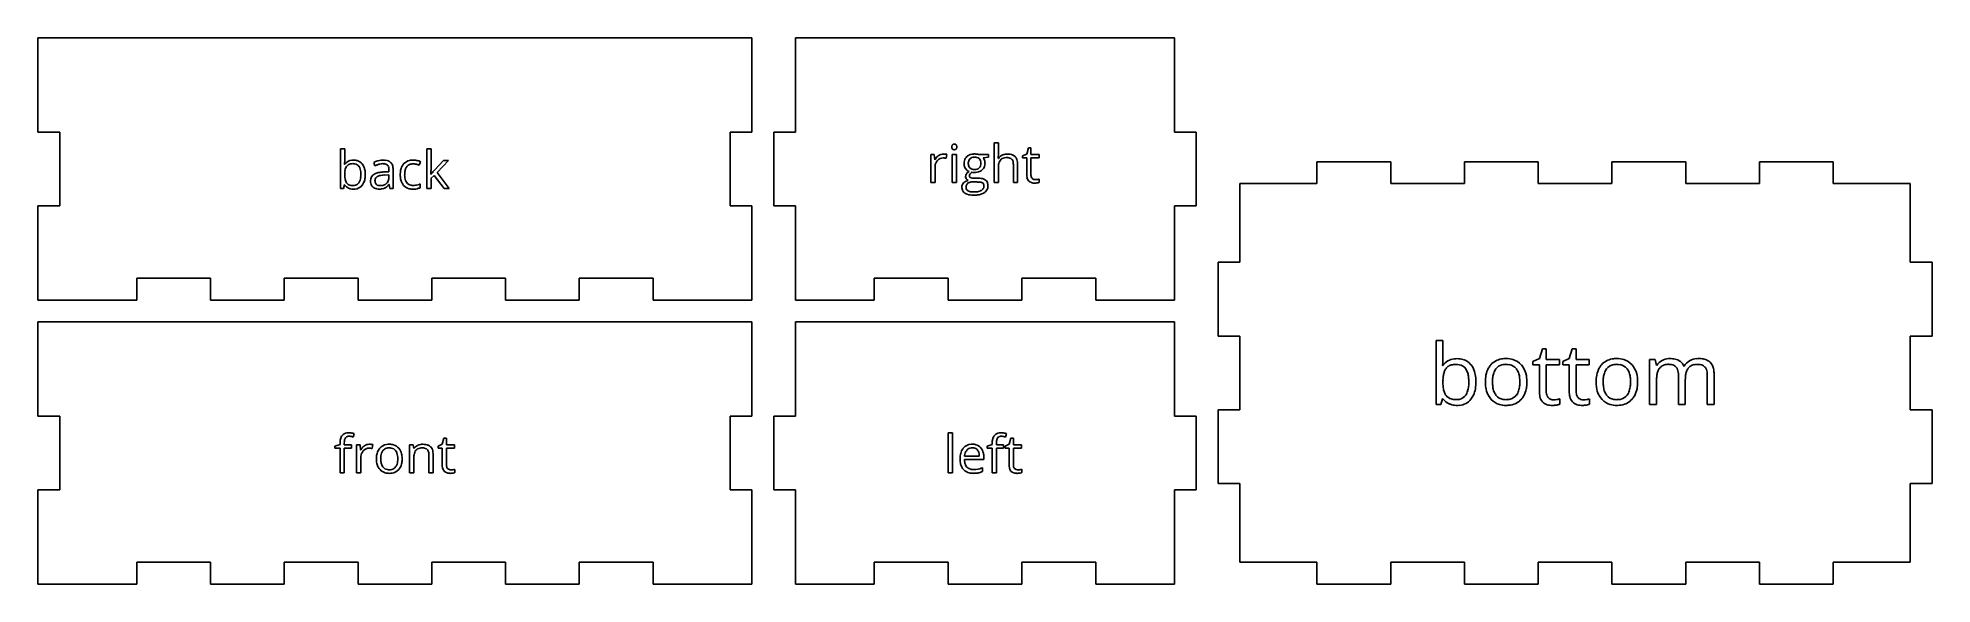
# Model space of a CAD drawing. Header units: millimetres. Extents: x 0 to 260, y 3 to 78.
import ezdxf

# ---------------------------------------------------------------- set-up
doc = ezdxf.new("R2010")
doc.units = ezdxf.units.MM

msp = doc.modelspace()

# ---------------------------------------------------------------- linework, layer by layer
at = {"layer": 'back_labelLayer'}
for p, q in [((41.54, 57.3), (41.54, 62.77)), ((41.54, 62.77), (42.12, 62.77)), ((42.12, 62.77), (42.12, 61.44)), ((53.38, 57.3), (53.38, 62.77)), ((53.38, 62.77), (53.96, 62.77)), ((53.96, 62.77), (53.96, 59.87)), ((42.09, 60.64), (42.12, 60.64)), ((46.27, 60.44), (46.09, 60.89)), ((48.18, 59.61), (48.18, 59.85)), ((48.75, 59.93), (48.75, 57.3)), ((52.52, 61.02), (52.34, 60.53)), ((54.42, 59.83), (55.66, 61.15)), ((56.35, 61.15), (54.79, 59.51)), ((55.66, 61.15), (56.35, 61.15)), ((41.95, 57.3), (41.54, 57.3)), ((42.08, 57.8), (41.95, 57.3)), ((42.12, 57.8), (42.08, 57.8)), ((47.53, 59.59), (48.18, 59.61)), ((48.17, 59.19), (47.58, 59.17)), ((48.17, 58.85), (48.17, 59.19)), ((48.2, 57.85), (48.17, 57.85)), ((48.32, 57.3), (48.2, 57.85)), ((48.75, 57.3), (48.32, 57.3)), ((52.47, 57.95), (52.47, 57.43)), ((53.96, 57.3), (53.38, 57.3)), ((53.93, 59.27), (53.96, 59.27)), ((54.4, 59.12), (53.96, 58.74)), ((53.96, 58.74), (53.96, 57.3)), ((55.76, 57.3), (54.4, 59.12)), ((54.79, 59.51), (56.46, 57.3)), ((56.46, 57.3), (55.76, 57.3))]:
    msp.add_line(p, q, dxfattribs=at)
for centre, radius, start, end in [((33.34, 61.32), 8.78, 355.7239, 358.1259), ((34.83, 61.21), 7.28, 355.4718, 355.6532), ((29.95, 61.43), 12.17, 358.1123, 0.0485), ((43.21, 59.88), 1.33, 95.1835, 145.1109), ((43.96, 59.51), 1.83, 160.8926, 171.2334), ((43.18, 59.79), 0.999, 143.3382, 161.256), ((43, 59.91), 0.776, 120.1403, 142.4249), ((43.11, 59.7), 1.01, 100.4469, 119.6701), ((43.23, 59.09), 1.64, 89.5731, 100.7324), ((43.32, 59.22), 1.99, 89.8743, 96.8146), ((43.25, 59.38), 1.35, 78.6782, 90.375), ((43.35, 59.43), 1.78, 74.2393, 90.5624), ((43.37, 59.86), 0.851, 35.5408, 79.8011), ((43.46, 59.87), 1.34, 38.5631, 74.067), ((43.27, 59.8), 0.968, 32.7035, 35.524), ((43.01, 59.65), 1.27, 15.778, 32.0151), ((42.18, 59.4), 2.14, 6.1649, 16.0396), ((43.16, 59.63), 1.72, 16.4709, 38.4075), ((42.29, 59.36), 2.64, 5.1339, 16.7973), ((47.37, 58.52), 2.69, 106.3569, 118.335), ((47.98, 56.93), 3.91, 112.2122, 115.9641), ((47.6, 57.89), 2.87, 103.6227, 112.432), ((47.48, 58.16), 3.06, 104.5162, 106.549), ((47.4, 58.51), 2.7, 90.0714, 104.6521), ((47.38, 58.83), 1.9, 90.4485, 103.7666), ((47.37, 59.29), 1.44, 83.6507, 90.1754), ((47.41, 58.75), 2.46, 81.568, 90.3249), ((47.43, 59.78), 0.954, 70.5717, 83.9928), ((47.55, 60.12), 0.592, 42.7295, 71.0381), ((47.55, 59.68), 1.53, 68.2273, 81.7495), ((47.5, 60.09), 0.651, 20.4094, 41.4479), ((47.14, 59.95), 1.04, 7.8273, 20.6041), ((47.75, 60.17), 0.993, 47.8683, 68.2934), ((46.5, 59.86), 1.68, 359.6933, 8.0036), ((47.78, 60.24), 0.924, 19.2331, 46.6741), ((47.25, 60.04), 1.5, 6.3379, 19.6815), ((46.45, 59.94), 2.3, 359.8026, 6.6584), ((51.84, 59.43), 2.08, 153.0875, 170.1051), ((51.41, 59.63), 1.61, 138.655, 152.6853), ((51.33, 59.69), 1.51, 101.4913, 138.3134), ((52.31, 59.36), 1.96, 160.1418, 175.1368), ((51.4, 59.72), 0.979, 114.4266, 161.6633), ((51.49, 59.41), 1.29, 88.7194, 112.5668), ((51.51, 58.93), 2.29, 89.5892, 102.1788), ((51.52, 59.41), 1.29, 87.6751, 89.9748), ((51.53, 58.59), 2.63, 77.7702, 89.9475), ((51.5, 59.03), 1.67, 81.691, 87.5078), ((51.39, 58.3), 2.41, 77.2998, 81.7345), ((51.25, 57.63), 3.1, 74.7801, 77.4497), ((51.38, 58.11), 2.6, 68.3294, 74.8831), ((51.48, 58.31), 2.91, 74.6796, 77.9578), ((51.75, 59.29), 1.9, 70.0945, 74.7386), ((52, 59.99), 1.15, 63.5033, 70.1862), ((52.14, 60.27), 0.847, 62.9237, 63.1908), ((50.07, 59.88), 3.89, 358.2738, 359.8929), ((63.79, 51.5), 12.54, 138.3417, 139.2878), ((45.26, 59.3), 3.14, 171.0668, 177.8457), ((46.62, 59.23), 4.5, 177.6176, 180.0426), ((45.98, 59.22), 3.86, 179.7763, 185.7076), ((43.17, 58.55), 1.29, 215.585, 245.8361), ((44.46, 59.06), 2.33, 185.5925, 194.205), ((43.48, 58.81), 1.32, 193.9431, 208.0218), ((43.09, 58.6), 0.88, 208.5537, 217.5604), ((43.06, 58.59), 0.847, 218.169, 253.8047), ((43.27, 58.78), 1.54, 245.9801, 255.5456), ((43.21, 59.08), 1.36, 253.1383, 266.8483), ((43.32, 59), 1.77, 255.7755, 270.3186), ((43.26, 59.59), 1.88, 266.3776, 270.0511), ((43.27, 58.88), 1.16, 269.3869, 285.8631), ((43.33, 59.21), 1.98, 269.9226, 275.5482), ((43.43, 58.62), 1.38, 274.064, 321.4081), ((43.36, 58.57), 0.839, 286.0163, 326.8497), ((42.94, 58.85), 1.34, 326.7105, 343.6662), ((42.16, 59.08), 2.16, 343.4171, 353.6369), ((40.88, 59.25), 3.45, 359.7681, 6.3095), ((40.98, 59.22), 3.34, 353.4935, 0.2205), ((43.22, 58.78), 1.64, 321.3161, 335.5436), ((42.7, 59.01), 2.21, 335.8306, 350.8255), ((41.51, 59.21), 3.42, 350.6563, 0.338), ((41.18, 59.24), 3.75, 359.8779, 5.4093), ((46.67, 58.41), 1.01, 115.4905, 182.3568), ((47.13, 58.35), 1.47, 179.5457, 192.695), ((46.63, 58.23), 0.959, 192.0828, 227.4521), ((46.66, 58.27), 1, 227.769, 237.805), ((46.75, 58.43), 1.18, 238.3273, 258.9184), ((47.17, 57.48), 2.07, 101.3568, 117.0799), ((47.19, 58.36), 0.922, 171.2122, 180.2059), ((47.11, 58.35), 0.834, 179.5265, 192.7788), ((46.9, 58.42), 0.623, 120.9734, 172.418), ((46.82, 58.28), 0.544, 192.3264, 222.058), ((46.8, 58.27), 0.52, 222.5808, 229.2545), ((46.87, 58.36), 0.635, 229.7837, 254.2725), ((46.87, 59.02), 1.79, 258.6719, 270.4048), ((47.05, 58.19), 0.896, 113.5886, 121.6806), ((47.27, 57.67), 1.46, 102.7996, 113.2433), ((46.97, 58.68), 0.964, 253.9397, 266.4534), ((47.58, 55.58), 4.01, 92.4696, 101.7065), ((46.89, 59.86), 2.63, 269.9538, 273.1492), ((47, 59.02), 1.31, 266.0782, 270.059), ((47.53, 56.56), 2.6, 96.3546, 102.9953), ((47.01, 59.32), 1.61, 269.5792, 282.0413), ((46.93, 59.22), 1.98, 272.9335, 281.4139), ((47.72, 54.89), 4.29, 91.8565, 96.4478), ((47.06, 58.59), 1.35, 281.298, 293.7314), ((47.13, 58.8), 1.07, 281.7121, 306.4594), ((47.7, 53.89), 5.7, 91.7164, 92.9096), ((47.15, 58.34), 1.08, 294.3933, 304.7371), ((47.18, 58.71), 0.974, 306.9882, 313.8558), ((46.87, 58.74), 1.57, 304.8485, 314.8531), ((47.17, 58.71), 0.977, 314.1892, 347.427), ((46.28, 59.35), 2.42, 314.7445, 321.7072), ((46.68, 58.83), 1.48, 346.9177, 0.2825), ((46.28, 58.85), 1.89, 359.8193, 359.9982), ((52.96, 59.22), 3.22, 169.8979, 180.3689), ((53.27, 59.2), 3.53, 179.9388, 183.9816), ((52.32, 59.11), 2.57, 183.5914, 196.354), ((51.47, 58.86), 1.69, 196.0167, 221.1349), ((51.3, 58.73), 1.48, 221.7976, 256.802), ((53.57, 59.22), 3.22, 174.531, 180.1549), ((53.17, 59.19), 2.83, 179.7041, 188.0744), ((52.15, 59.05), 1.8, 187.9315, 200.3885), ((51.6, 58.84), 1.21, 200.4183, 216.6393), ((51.37, 58.68), 0.927, 216.9695, 261.3103), ((51.47, 59.41), 2.18, 256.4244, 270.489), ((51.47, 59.15), 1.41, 260.136, 270.2692), ((51.47, 60.18), 2.44, 270.2658, 286.2891), ((51.49, 60.43), 3.2, 269.9655, 272.8642), ((51.54, 59.68), 2.45, 272.5981, 282.1878), ((51.71, 58.91), 1.66, 282.0344, 296.9455), ((51.32, 60.74), 3.02, 286.0461, 292.3654), ((34.99, 60.6), 18.99, 356.0329, 356.6443), ((29.51, 60.97), 24.48, 356.0201, 356.0543), ((42.51, 60.16), 11.45, 356.6326, 357.4909), ((47.04, 59.96), 6.92, 357.5041, 358.3307), ((56.78, 57.28), 3.45, 142.3232, 144.7076), ((58.62, 55.86), 5.78, 140.433, 142.3367), ((61.01, 53.88), 8.88, 139.28, 140.4703)]:
    msp.add_arc(centre, radius, start, end, dxfattribs=at)
at = {"layer": 'back_outsideCutPath'}
for p, q in [((0, 78), (0, 65.06)), ((98, 78), (0, 78)), ((98, 75.19), (98, 78)), ((98, 65.06), (98, 75.19)), ((0, 65.06), (3, 65.06)), ((3, 65.06), (3, 54.94)), ((95, 54.94), (95, 65.06)), ((95, 65.06), (98, 65.06)), ((3, 54.94), (0, 54.94)), ((0, 54.94), (0, 44.81)), ((98, 54.94), (95, 54.94)), ((98, 42), (98, 54.94)), ((0, 44.81), (0, 42)), ((13.56, 42), (13.56, 45)), ((13.56, 45), (23.69, 45)), ((23.69, 45), (23.69, 42)), ((33.81, 42), (33.81, 45)), ((33.81, 45), (43.94, 45)), ((43.94, 45), (43.94, 42)), ((54.06, 42), (54.06, 45)), ((54.06, 45), (64.19, 45)), ((64.19, 45), (64.19, 42)), ((74.31, 42), (74.31, 45)), ((74.31, 45), (84.44, 45)), ((84.44, 45), (84.44, 42)), ((0, 42), (13.56, 42)), ((23.69, 42), (33.81, 42)), ((43.94, 42), (54.06, 42)), ((64.19, 42), (74.31, 42)), ((84.44, 42), (94.56, 42)), ((94.56, 42), (98, 42))]:
    msp.add_line(p, q, dxfattribs=at)
at = {"layer": 'bottom_labelLayer'}
for p, q in [((191.92, 27.65), (191.92, 36.46)), ((191.92, 36.46), (192.86, 36.46)), ((192.86, 36.46), (192.86, 34.32)), ((205.21, 33.58), (206.1, 33.97)), ((206.1, 33.97), (206.5, 35.3)), ((206.5, 35.3), (207.04, 35.3)), ((207.04, 35.3), (207.04, 33.86)), ((207.04, 33.86), (208.84, 33.86)), ((208.84, 33.86), (208.84, 33.13)), ((209.31, 33.58), (210.2, 33.97)), ((210.2, 33.97), (210.59, 35.3)), ((210.59, 35.3), (211.14, 35.3)), ((211.14, 35.3), (211.14, 33.86)), ((211.14, 33.86), (212.94, 33.86)), ((212.94, 33.86), (212.94, 33.13)), ((221.23, 27.65), (221.23, 33.86)), ((221.23, 33.86), (221.99, 33.86)), ((221.99, 33.86), (222.15, 33.01)), ((192.81, 33.03), (192.86, 33.03)), ((205.21, 33.13), (205.21, 33.58)), ((206.1, 33.13), (205.21, 33.13)), ((206.1, 29.43), (206.1, 33.13)), ((208.84, 33.13), (207.04, 33.13)), ((207.04, 33.13), (207.04, 29.47)), ((209.31, 33.13), (209.31, 33.58)), ((210.2, 33.13), (209.31, 33.13)), ((210.2, 29.43), (210.2, 33.13)), ((212.94, 33.13), (211.14, 33.13)), ((211.14, 33.13), (211.14, 29.47)), ((222.15, 33.01), (222.19, 33.01)), ((225.18, 27.65), (225.18, 31.69)), ((225.93, 32.92), (225.98, 32.92)), ((229.14, 27.65), (229.14, 31.69)), ((230.08, 31.7), (230.08, 27.65)), ((222.17, 30.91), (222.17, 27.65)), ((226.12, 31.12), (226.12, 27.65)), ((192.59, 27.65), (191.92, 27.65)), ((192.79, 28.45), (192.59, 27.65)), ((192.86, 28.45), (192.79, 28.45)), ((208.89, 28.43), (208.89, 27.71)), ((212.98, 28.43), (212.98, 27.71)), ((222.17, 27.65), (221.23, 27.65)), ((226.12, 27.65), (225.18, 27.65)), ((230.08, 27.65), (229.14, 27.65))]:
    msp.add_line(p, q, dxfattribs=at)
for centre, radius, start, end in [((173.25, 34.31), 19.6, 358.1123, 0.0484), ((194.61, 31.81), 2.14, 95.1835, 145.1109), ((194.8, 30.75), 3.21, 89.8743, 96.8146), ((194.83, 31.09), 2.87, 74.2393, 90.5624), ((195.02, 31.78), 2.15, 38.5631, 74.067), ((201.29, 31.46), 2.49, 99.1759, 137.9833), ((201.53, 30.32), 3.65, 89.7327, 100.076), ((201.58, 30.81), 3.16, 73.5223, 90.5692), ((201.76, 31.49), 2.46, 41.1446, 73.2134), ((216.48, 31.46), 2.49, 99.1759, 137.9833), ((216.73, 30.32), 3.65, 89.7327, 100.076), ((216.77, 30.81), 3.16, 73.5223, 90.5692), ((216.96, 31.49), 2.46, 41.1446, 73.2134), ((223.97, 31.74), 2.23, 93.8343, 117.5072), ((224.03, 31.28), 2.7, 89.9662, 94.2832), ((224.06, 30.89), 3.08, 77.5572, 90.5513), ((224.34, 32.12), 1.82, 52.7027, 78.0054), ((227.9, 31.59), 2.38, 95.8635, 117.9693), ((227.98, 31), 2.97, 89.9197, 96.2618), ((228, 30.7), 3.27, 79.9361, 90.3804), ((228.22, 31.88), 2.07, 62.9723, 80.1665), ((181.14, 33.96), 11.7, 355.4711, 355.6529), ((178.71, 34.12), 14.14, 355.7239, 358.1259), ((197.92, 30.88), 5.06, 171.0668, 177.8457), ((195.83, 31.21), 2.94, 160.8927, 171.2334), ((194.57, 31.66), 1.61, 143.3382, 161.256), ((194.27, 31.86), 1.25, 120.1403, 142.4249), ((194.46, 31.52), 1.63, 100.4469, 119.6701), ((194.65, 30.53), 2.64, 89.5731, 100.7324), ((194.68, 31), 2.17, 78.6782, 90.3749), ((194.87, 31.78), 1.37, 35.5408, 79.8011), ((194.72, 31.67), 1.56, 32.7033, 35.5241), ((194.29, 31.43), 2.04, 15.778, 32.0151), ((192.95, 31.03), 3.45, 6.1649, 16.0396), ((190.85, 30.79), 5.55, 359.7681, 6.3095), ((194.54, 31.4), 2.77, 16.4709, 38.4075), ((193.13, 30.96), 4.25, 5.1339, 16.7973), ((191.35, 30.77), 6.04, 359.8779, 5.4094), ((203.56, 30.79), 4.88, 169.2443, 180.3881), ((201.9, 31.12), 3.19, 150.7112, 169.4696), ((201.38, 31.39), 2.6, 138.1759, 150.2288), ((204.62, 30.78), 4.97, 173.0086, 180.2464), ((202.83, 31.01), 3.16, 162.0653, 173.1675), ((201.68, 31.39), 1.94, 142.9026, 162.375), ((201.31, 31.65), 1.5, 103.4685, 142.3119), ((201.5, 30.94), 2.24, 89.4806, 103.8805), ((201.53, 30.8), 2.37, 79.3453, 90.3175), ((201.71, 31.61), 1.55, 37.9577, 80.4006), ((201.39, 31.38), 1.94, 20.0257, 37.4351), ((200.44, 31.03), 2.96, 7.744, 20.069), ((198.72, 30.78), 4.69, 359.7076, 7.8973), ((201.41, 31.18), 2.93, 13.5014, 41.0704), ((200.04, 30.82), 4.34, 1.1277, 13.88), ((218.76, 30.79), 4.88, 169.2443, 180.3881), ((217.1, 31.12), 3.19, 150.7112, 169.4696), ((216.57, 31.39), 2.6, 138.1759, 150.2288), ((219.82, 30.78), 4.97, 173.0086, 180.2464), ((218.02, 31.01), 3.16, 162.0653, 173.1675), ((216.87, 31.39), 1.94, 142.9026, 162.375), ((216.51, 31.65), 1.5, 103.4685, 142.3119), ((216.69, 30.94), 2.24, 89.4806, 103.8805), ((216.73, 30.8), 2.37, 79.3453, 90.3175), ((216.91, 31.61), 1.55, 37.9577, 80.4006), ((216.59, 31.38), 1.94, 20.0257, 37.4351), ((215.63, 31.03), 2.96, 7.744, 20.069), ((213.92, 30.78), 4.69, 359.7076, 7.8973), ((216.61, 31.18), 2.93, 13.5014, 41.0704), ((215.24, 30.82), 4.34, 1.1277, 13.88), ((226.9, 30.99), 4.72, 171.3042, 178.3502), ((223.79, 32.07), 1.85, 117.121, 149.5424), ((224.99, 31.29), 2.8, 161.0235, 171.4469), ((223.84, 31.7), 1.58, 143.077, 161.3914), ((223.56, 31.89), 1.23, 123.702, 142.3022), ((223.68, 31.68), 1.48, 101.1547, 123.0656), ((223.86, 30.84), 2.34, 89.5573, 101.4832), ((223.88, 30.97), 2.2, 85.5238, 90.0794), ((223.94, 31.61), 1.56, 72.3601, 85.9561), ((224.12, 32.15), 0.986, 41.0611, 72.8993), ((224, 32.07), 1.14, 20.7071, 40.0218), ((223.43, 31.85), 1.74, 7.9864, 20.795), ((222.41, 31.7), 2.77, 359.6948, 8.1471), ((224.44, 32.31), 1.61, 22.2098, 51.4971), ((227.68, 31.94), 1.96, 119.4042, 150.1829), ((230.26, 31.14), 4.13, 172.3777, 180.183), ((228.69, 31.36), 2.55, 160.8732, 172.5273), ((227.75, 31.69), 1.55, 140.9765, 161.17), ((227.5, 31.87), 1.25, 122.3597, 140.2884), ((227.9, 31.61), 2.36, 118.2585, 120.063), ((227.64, 31.63), 1.53, 101.0032, 121.784), ((227.82, 30.75), 2.42, 89.5622, 101.2962), ((227.84, 30.99), 2.18, 85.8144, 90.0686), ((227.9, 31.61), 1.56, 72.6396, 86.2568), ((228.08, 32.15), 0.989, 41.0408, 73.1792), ((227.95, 32.07), 1.14, 20.7071, 40.0218), ((227.39, 31.85), 1.74, 7.9864, 20.795), ((226.37, 31.7), 2.77, 359.6948, 8.1471), ((228.45, 32.35), 1.55, 44.229, 62.6229), ((228.38, 32.32), 1.62, 19.5612, 43.3161), ((227.4, 31.95), 2.67, 7.5042, 19.9645), ((225.77, 31.72), 4.31, 359.7107, 7.6908), ((200.1, 30.77), 7.24, 177.6176, 180.0425), ((199.07, 30.74), 6.22, 179.7763, 185.7075), ((196.62, 30.48), 3.75, 185.5925, 194.2051), ((195.05, 30.08), 2.13, 193.943, 208.0218), ((194.42, 29.75), 1.42, 208.5536, 217.5605), ((194.37, 29.73), 1.36, 218.169, 253.8047), ((194.85, 29.7), 1.35, 286.0163, 326.8497), ((194.18, 30.14), 2.16, 326.7105, 343.6662), ((192.92, 30.52), 3.47, 343.4171, 353.6369), ((191.02, 30.75), 5.39, 353.4935, 0.2206), ((194.64, 30.04), 2.64, 321.3162, 335.5436), ((193.79, 30.4), 3.56, 335.8306, 350.8255), ((191.87, 30.73), 5.51, 350.6563, 0.338), ((203.38, 30.74), 4.7, 179.7745, 189.0933), ((202.18, 30.54), 3.48, 188.9102, 205.3172), ((201.82, 30.39), 3.09, 205.6561, 208.446), ((201.35, 30.1), 2.55, 207.7947, 238.6758), ((204.42, 30.74), 4.76, 179.706, 187.9161), ((202.67, 30.48), 3, 187.7639, 200.0977), ((201.71, 30.13), 1.97, 200.0846, 216.9132), ((201.36, 29.88), 1.54, 217.301, 261.7099), ((201.72, 29.87), 1.52, 284.5662, 322.6334), ((201.32, 30.16), 2.02, 323.0089, 342.639), ((200.16, 30.54), 3.23, 342.3616, 353.7537), ((198.46, 30.74), 4.95, 353.5363, 0.2014), ((201.67, 30.14), 2.62, 318.144, 329.7566), ((201.16, 30.4), 3.19, 330.2507, 349.4116), ((199.53, 30.73), 4.86, 349.1762, 0.3863), ((198.87, 30.76), 5.52, 359.992, 1.5419), ((209.06, 29.4), 2.96, 179.3551, 192.8478), ((207.57, 29), 1.42, 190.3818, 253.8772), ((208.93, 29.46), 1.89, 179.6417, 189.7506), ((208.27, 29.34), 1.21, 189.548, 205.7873), ((207.99, 29.22), 0.912, 206.1294, 221.4084), ((207.96, 29.19), 0.873, 221.5949, 262.3505), ((213.15, 29.4), 2.96, 179.3551, 192.8478), ((211.67, 29), 1.42, 190.3818, 253.8772), ((213.03, 29.46), 1.89, 179.6417, 189.7506), ((212.36, 29.34), 1.21, 189.548, 205.7873), ((212.09, 29.22), 0.912, 206.1294, 221.4084), ((212.06, 29.19), 0.873, 221.5949, 262.3505), ((218.58, 30.74), 4.7, 179.7745, 189.0933), ((217.37, 30.54), 3.48, 188.9102, 205.3172), ((217.01, 30.39), 3.09, 205.6561, 208.446), ((216.55, 30.1), 2.55, 207.7947, 238.6758), ((219.61, 30.74), 4.76, 179.706, 187.9161), ((217.87, 30.48), 3, 187.7639, 200.0977), ((216.9, 30.13), 1.97, 200.0846, 216.9132), ((216.55, 29.88), 1.54, 217.301, 261.7099), ((216.92, 29.87), 1.52, 284.5662, 322.6334), ((216.52, 30.16), 2.02, 323.0089, 342.639), ((215.36, 30.54), 3.23, 342.3616, 353.7537), ((213.65, 30.74), 4.95, 353.5363, 0.2014), ((216.86, 30.14), 2.62, 318.144, 329.7566), ((216.36, 30.4), 3.19, 330.2507, 349.4116), ((214.72, 30.73), 4.86, 349.1762, 0.3863), ((214.06, 30.76), 5.52, 359.992, 1.5419), ((228.72, 30.91), 6.55, 178.0976, 180.0254), ((231.41, 31.12), 5.29, 179.8955, 180.0001), ((194.55, 29.66), 2.08, 215.585, 245.8361), ((194.71, 30.03), 2.48, 245.9802, 255.5456), ((194.62, 30.51), 2.18, 253.1382, 266.8483), ((194.79, 30.39), 2.85, 255.7755, 270.3186), ((194.69, 31.35), 3.02, 266.3776, 270.051), ((194.71, 30.2), 1.87, 269.3869, 285.8631), ((194.81, 30.73), 3.19, 269.9226, 275.5482), ((194.96, 29.77), 2.23, 274.064, 321.4081), ((201.38, 30.17), 2.62, 238.8115, 253.2428), ((201.48, 30.56), 3.02, 253.5437, 270.4183), ((201.52, 30.66), 2.34, 260.5033, 270.2477), ((201.52, 31.19), 3.65, 269.7503, 279.8033), ((201.55, 30.51), 2.18, 269.4482, 284.7256), ((201.76, 30.07), 2.51, 278.8959, 317.9979), ((207.86, 29.99), 2.46, 253.7848, 270.8853), ((208.03, 29.57), 1.26, 261.3266, 270.1913), ((207.9, 29.95), 2.41, 270.0028, 270.7605), ((207.89, 30.47), 2.93, 270.8933, 275.5483), ((208.04, 31.4), 3.09, 269.8804, 278.3028), ((207.78, 31.61), 4.08, 275.5261, 279.2939), ((207.88, 31.06), 3.52, 279.1865, 280.1141), ((208.07, 31.16), 2.85, 278.4158, 279.0076), ((208.03, 30.2), 2.65, 280.0071, 283.3735), ((207.73, 33.37), 5.09, 278.9589, 280.5105), ((208.06, 31.6), 3.28, 280.4848, 282.6268), ((208.27, 29.22), 1.64, 283.3069, 288.1198), ((208.35, 30.32), 1.97, 282.5877, 285.5794), ((208.49, 28.54), 0.925, 287.9888, 295.3048), ((208.49, 29.78), 1.41, 285.7232, 286.2557), ((211.96, 29.99), 2.46, 253.7848, 270.8853), ((212.13, 29.57), 1.26, 261.3266, 270.1913), ((212, 29.95), 2.41, 270.0028, 270.7605), ((211.98, 30.47), 2.93, 270.8933, 275.5483), ((212.14, 31.4), 3.09, 269.8804, 278.3028), ((211.87, 31.61), 4.08, 275.5261, 279.2939), ((211.97, 31.06), 3.52, 279.1865, 280.1141), ((212.17, 31.16), 2.85, 278.4158, 279.0076), ((212.13, 30.2), 2.65, 280.0071, 283.3735), ((211.82, 33.37), 5.09, 278.9589, 280.5105), ((212.36, 29.22), 1.64, 283.3069, 288.1198), ((212.15, 31.6), 3.28, 280.4848, 282.6268), ((212.44, 30.32), 1.97, 282.5877, 285.5794), ((212.59, 28.54), 0.925, 287.9888, 295.3048), ((212.59, 29.78), 1.41, 285.7232, 286.2557), ((216.58, 30.17), 2.62, 238.8115, 253.2428), ((216.68, 30.56), 3.02, 253.5437, 270.4183), ((216.72, 30.66), 2.34, 260.5033, 270.2477), ((216.72, 31.19), 3.65, 269.7503, 279.8033), ((216.75, 30.51), 2.18, 269.4482, 284.7256), ((216.95, 30.07), 2.51, 278.8959, 317.9979)]:
    msp.add_arc(centre, radius, start, end, dxfattribs=at)
at = {"layer": 'bottom_outsideCutPath'}
for p, q in [((185.69, 61), (175.56, 61)), ((175.56, 61), (175.56, 58)), ((185.69, 58), (185.69, 61)), ((205.94, 61), (195.81, 61)), ((195.81, 61), (195.81, 58)), ((205.94, 58), (205.94, 61)), ((226.19, 61), (216.06, 61)), ((216.06, 61), (216.06, 58)), ((226.19, 58), (226.19, 61)), ((246.44, 61), (236.31, 61)), ((236.31, 61), (236.31, 58)), ((246.44, 58), (246.44, 61)), ((165, 58), (165, 47.19)), ((165.44, 58), (165, 58)), ((175.56, 58), (165.44, 58)), ((195.81, 58), (185.69, 58)), ((216.06, 58), (205.94, 58)), ((236.31, 58), (226.19, 58)), ((257, 58), (246.44, 58)), ((257, 57.31), (257, 58)), ((257, 47.19), (257, 57.31)), ((165, 47.19), (162, 47.19)), ((162, 47.19), (162, 37.06)), ((260, 47.19), (257, 47.19)), ((260, 37.06), (260, 47.19)), ((162, 37.06), (165, 37.06)), ((165, 37.06), (165, 26.94)), ((257, 26.94), (257, 37.06)), ((257, 37.06), (260, 37.06)), ((165, 26.94), (162, 26.94)), ((162, 26.94), (162, 16.81)), ((260, 26.94), (257, 26.94)), ((260, 16.81), (260, 26.94)), ((162, 16.81), (165, 16.81)), ((165, 16.81), (165, 6.69)), ((257, 6), (257, 16.81)), ((257, 16.81), (260, 16.81)), ((165, 6.69), (165, 6)), ((165, 6), (175.56, 6)), ((175.56, 6), (175.56, 3)), ((185.69, 3), (185.69, 6)), ((185.69, 6), (195.81, 6)), ((195.81, 6), (195.81, 3)), ((205.94, 3), (205.94, 6)), ((205.94, 6), (216.06, 6)), ((216.06, 6), (216.06, 3)), ((226.19, 3), (226.19, 6)), ((226.19, 6), (236.31, 6)), ((236.31, 6), (236.31, 3)), ((246.44, 3), (246.44, 6)), ((246.44, 6), (256.56, 6)), ((256.56, 6), (257, 6)), ((175.56, 3), (185.69, 3)), ((195.81, 3), (205.94, 3)), ((216.06, 3), (226.19, 3)), ((236.31, 3), (246.44, 3))]:
    msp.add_line(p, q, dxfattribs=at)
at = {"layer": 'front_labelLayer'}
for p, q in [((43.43, 23.67), (43.28, 23.2)), ((40.78, 21.94), (41.47, 22.15)), ((40.78, 21.68), (40.78, 21.94)), ((41.47, 21.68), (40.78, 21.68)), ((41.47, 22.15), (41.47, 22.37)), ((41.47, 18.28), (41.47, 21.68)), ((42.05, 22.38), (42.05, 22.13)), ((42.05, 22.13), (43.04, 22.13)), ((43.04, 21.68), (42.05, 21.68)), ((42.05, 21.68), (42.05, 18.28)), ((43.04, 22.13), (43.04, 21.68)), ((43.74, 18.28), (43.74, 22.13)), ((43.74, 22.13), (44.22, 22.13)), ((44.22, 22.13), (44.29, 21.42)), ((44.29, 21.42), (44.32, 21.42)), ((45.96, 22.16), (45.88, 21.62)), ((51.03, 18.28), (51.03, 22.13)), ((51.03, 22.13), (51.5, 22.13)), ((51.5, 22.13), (51.6, 21.61)), ((51.6, 21.61), (51.62, 21.61)), ((54.94, 21.96), (55.49, 22.2)), ((54.94, 21.68), (54.94, 21.96)), ((55.49, 21.68), (54.94, 21.68)), ((55.49, 22.2), (55.73, 23.03)), ((55.49, 19.39), (55.49, 21.68)), ((55.73, 23.03), (56.07, 23.03)), ((56.07, 23.03), (56.07, 22.13)), ((56.07, 22.13), (57.19, 22.13)), ((57.19, 21.68), (56.07, 21.68)), ((56.07, 21.68), (56.07, 19.41)), ((57.19, 22.13), (57.19, 21.68)), ((42.05, 18.28), (41.47, 18.28)), ((44.32, 18.28), (43.74, 18.28)), ((44.32, 20.35), (44.32, 18.28)), ((51.61, 18.28), (51.03, 18.28)), ((51.61, 20.3), (51.61, 18.28)), ((53.66, 18.28), (53.66, 20.77)), ((54.25, 18.28), (53.66, 18.28)), ((54.25, 20.79), (54.25, 18.28)), ((57.22, 18.76), (57.22, 18.32))]:
    msp.add_line(p, q, dxfattribs=at)
for centre, radius, start, end in [((42.72, 22.66), 1.22, 141.7434, 168.2322), ((42.54, 22.75), 1.02, 98.2552, 139.6203), ((42.7, 22.02), 1.77, 89.6697, 99.9314), ((42.7, 21.91), 1.88, 81.5641, 89.7018), ((42.57, 20.99), 2.81, 75.974, 81.6564), ((42.34, 20.05), 3.78, 73.2963, 76.0947), ((43.84, 22.4), 2.37, 167.5776, 180.6587), ((44.81, 22.38), 2.76, 178.1972, 180.0233), ((44.06, 22.42), 2, 171.6528, 178.4384), ((43.26, 22.54), 1.19, 161.8438, 171.7846), ((42.77, 22.7), 0.675, 145.0689, 162.1801), ((42.62, 22.79), 0.505, 102.7677, 144.338), ((42.69, 22.52), 0.787, 89.4859, 103.4197), ((42.7, 22.05), 1.26, 83.0762, 89.7927), ((42.62, 21.44), 1.88, 76.5184, 83.0217), ((42.4, 20.5), 2.83, 71.9613, 76.5919), ((46.03, 20.45), 1.97, 139.4139, 150.6033), ((45.66, 20.42), 1.33, 138.9576, 174.5422), ((45.68, 20.76), 1.51, 124.2321, 139.4161), ((45.7, 20.38), 1.38, 135.6209, 138.8377), ((45.45, 20.66), 1.01, 89.6335, 137.0881), ((45.49, 21.04), 1.16, 89.6797, 124.4405), ((45.45, 20.3), 1.37, 87.3434, 89.9662), ((45.5, 19.52), 2.68, 84.9924, 90.1281), ((45.43, 19.88), 1.79, 81.5884, 87.1916), ((45.32, 19.11), 2.57, 77.4453, 81.636), ((45.57, 20.25), 1.96, 78.4892, 85.0266), ((48.46, 20.43), 1.98, 150.7111, 169.4695), ((48.14, 20.6), 1.61, 138.176, 150.2287), ((48.08, 20.65), 1.54, 99.1759, 137.9833), ((49.04, 20.37), 1.96, 162.0653, 173.1675), ((48.32, 20.6), 1.21, 142.9026, 162.375), ((48.1, 20.76), 0.929, 103.4685, 142.3119), ((48.23, 19.94), 2.27, 89.7326, 100.076), ((48.21, 20.32), 1.39, 89.4806, 103.8805), ((48.23, 20.24), 1.47, 79.3454, 90.3175), ((48.26, 20.24), 1.96, 73.5222, 90.5692), ((48.35, 20.74), 0.96, 37.9578, 80.4006), ((48.38, 20.66), 1.53, 41.1446, 73.2134), ((48.15, 20.6), 1.2, 20.0257, 37.435), ((47.55, 20.38), 1.83, 7.744, 20.0691), ((48.16, 20.47), 1.82, 13.5014, 41.0703), ((47.31, 20.25), 2.69, 1.1277, 13.88), ((52.62, 20.97), 1.18, 116.9443, 147.6526), ((53.29, 20.52), 1.66, 159.9535, 171.3801), ((52.62, 20.77), 0.954, 140.1519, 160.3147), ((52.51, 20.84), 0.823, 118.544, 139.1927), ((52.75, 20.77), 1.42, 115.8075, 117.6067), ((52.64, 20.6), 1.1, 100.1176, 118.1603), ((52.81, 20.62), 1.58, 94.3227, 115.5454), ((52.77, 19.94), 1.77, 89.5933, 100.3718), ((52.85, 20.29), 1.91, 89.958, 94.7109), ((52.78, 20.16), 1.55, 84.0199, 90.151), ((52.86, 19.9), 2.3, 80.5585, 90.3538), ((52.84, 20.66), 1.05, 71.0829, 84.3691), ((52.97, 21.02), 0.658, 43.3791, 71.5386), ((53.01, 20.73), 1.46, 65.1094, 80.7638), ((52.94, 21.01), 0.694, 22.7024, 42.342), ((52.63, 20.88), 1.03, 8.4932, 22.658), ((53.17, 21.11), 1.05, 46.5585, 64.8782), ((52.01, 20.78), 1.65, 359.6714, 8.6877), ((53.19, 21.15), 1.01, 19.3849, 45.5997), ((52.6, 20.93), 1.64, 6.9633, 19.8364), ((51.7, 20.8), 2.55, 359.7631, 7.2116), ((46.09, 20.35), 1.77, 173.6908, 180.0883), ((49.49, 20.23), 3.03, 169.2443, 180.3881), ((49.38, 20.2), 2.92, 179.7745, 189.0933), ((48.63, 20.07), 2.16, 188.9102, 205.3171), ((48.41, 19.98), 1.92, 205.6559, 208.4461), ((48.12, 19.8), 1.58, 207.7947, 238.6758), ((50.15, 20.22), 3.08, 173.0086, 180.2464), ((50.02, 20.2), 2.96, 179.7059, 187.9161), ((48.94, 20.04), 1.86, 187.7639, 200.0977), ((48.34, 19.82), 1.22, 200.0846, 216.9131), ((48.14, 19.84), 1.62, 238.8115, 253.2429), ((48.12, 19.67), 0.957, 217.301, 261.7099), ((48.2, 20.08), 1.87, 253.5437, 270.4182), ((48.23, 20.15), 1.45, 260.5034, 270.2477), ((48.23, 20.48), 2.27, 269.7503, 279.8033), ((48.24, 20.05), 1.36, 269.4482, 284.7255), ((48.35, 19.66), 0.943, 284.5662, 322.6334), ((48.37, 19.78), 1.56, 278.8959, 317.9979), ((48.1, 19.84), 1.25, 323.0089, 342.6391), ((47.38, 20.07), 2.01, 342.3616, 353.7537), ((46.49, 20.23), 2.91, 359.7076, 7.8973), ((46.32, 20.2), 3.07, 353.5363, 0.2014), ((48.32, 19.83), 1.63, 318.144, 329.7566), ((48, 19.99), 1.98, 330.2507, 349.4117), ((46.99, 20.19), 3.01, 349.1762, 0.3863), ((46.58, 20.21), 3.42, 359.9918, 1.542), ((54.37, 20.35), 2.76, 171.1766, 178.3217), ((55.35, 20.3), 3.74, 178.0811, 180.0237), ((57.32, 19.37), 1.83, 179.3551, 192.8477), ((56.4, 19.12), 0.882, 190.3818, 253.8773), ((57.25, 19.41), 1.18, 179.6416, 189.7506), ((56.83, 19.33), 0.754, 189.5479, 205.7874), ((56.66, 19.25), 0.566, 206.1295, 221.4084), ((56.58, 19.73), 1.52, 253.7848, 270.8853), ((56.64, 19.24), 0.542, 221.5949, 262.3505), ((56.69, 19.47), 0.78, 261.3267, 270.1913), ((56.61, 19.71), 1.5, 270.0037, 270.7601), ((56.6, 20.03), 1.82, 270.8934, 275.5483), ((56.69, 20.61), 1.92, 269.8803, 278.3028), ((56.53, 20.74), 2.53, 275.526, 279.2939), ((56.59, 20.39), 2.18, 279.1861, 280.1145), ((56.71, 20.45), 1.76, 278.4146, 279.0093), ((56.69, 19.86), 1.64, 280.0071, 283.3736), ((56.5, 21.83), 3.16, 278.959, 280.5103), ((56.7, 20.73), 2.04, 280.4849, 282.6268), ((56.83, 19.25), 1.02, 283.307, 288.1197), ((56.88, 19.94), 1.22, 282.5876, 285.5796), ((56.97, 18.83), 0.574, 287.989, 295.3048), ((56.97, 19.6), 0.876, 285.7238, 286.2563)]:
    msp.add_arc(centre, radius, start, end, dxfattribs=at)
at = {"layer": 'front_outsideCutPath'}
for p, q in [((0, 39), (0, 26.06)), ((98, 39), (0, 39)), ((98, 36.19), (98, 39)), ((98, 26.06), (98, 36.19)), ((0, 26.06), (3, 26.06)), ((3, 26.06), (3, 15.94)), ((95, 15.94), (95, 26.06)), ((95, 26.06), (98, 26.06)), ((3, 15.94), (0, 15.94)), ((0, 15.94), (0, 5.81)), ((98, 15.94), (95, 15.94)), ((98, 3), (98, 15.94)), ((0, 5.81), (0, 3)), ((13.56, 3), (13.56, 6)), ((13.56, 6), (23.69, 6)), ((23.69, 6), (23.69, 3)), ((33.81, 3), (33.81, 6)), ((33.81, 6), (43.94, 6)), ((43.94, 6), (43.94, 3)), ((54.06, 3), (54.06, 6)), ((54.06, 6), (64.19, 6)), ((64.19, 6), (64.19, 3)), ((74.31, 3), (74.31, 6)), ((74.31, 6), (84.44, 6)), ((84.44, 6), (84.44, 3)), ((0, 3), (13.56, 3)), ((23.69, 3), (33.81, 3)), ((43.94, 3), (54.06, 3)), ((64.19, 3), (74.31, 3)), ((84.44, 3), (94.56, 3)), ((94.56, 3), (98, 3))]:
    msp.add_line(p, q, dxfattribs=at)
at = {"layer": 'left_labelLayer'}
for p, q in [((124.96, 18.28), (124.96, 23.75)), ((124.96, 23.75), (125.55, 23.75)), ((125.55, 23.75), (125.55, 18.28)), ((132.95, 23.67), (132.8, 23.2)), ((130.31, 21.94), (131, 22.15)), ((130.31, 21.68), (130.31, 21.94)), ((131, 21.68), (130.31, 21.68)), ((131, 22.15), (131, 22.37)), ((131, 18.28), (131, 21.68)), ((131.58, 22.38), (131.58, 22.13)), ((131.58, 22.13), (132.56, 22.13)), ((132.56, 21.68), (131.58, 21.68)), ((131.58, 21.68), (131.58, 18.28)), ((132.56, 22.13), (132.56, 21.68)), ((132.75, 21.96), (133.31, 22.2)), ((132.75, 21.68), (132.75, 21.96)), ((133.31, 21.68), (132.75, 21.68)), ((133.31, 22.2), (133.55, 23.03)), ((133.31, 19.39), (133.31, 21.68)), ((133.55, 23.03), (133.89, 23.03)), ((133.89, 23.03), (133.89, 22.13)), ((133.89, 22.13), (135.01, 22.13)), ((135.01, 21.68), (133.89, 21.68)), ((133.89, 21.68), (133.89, 19.41)), ((135.01, 22.13), (135.01, 21.68)), ((125.55, 18.28), (124.96, 18.28)), ((129.83, 20.1), (127.18, 20.1)), ((127.19, 20.58), (129.2, 20.58)), ((129.66, 18.98), (129.66, 18.46)), ((129.83, 20.47), (129.83, 20.1)), ((131.58, 18.28), (131, 18.28)), ((135.04, 18.76), (135.04, 18.32))]:
    msp.add_line(p, q, dxfattribs=at)
for centre, radius, start, end in [((132.25, 22.66), 1.22, 141.7434, 168.2322), ((132.07, 22.75), 1.02, 98.2552, 139.6203), ((132.23, 22.02), 1.77, 89.6697, 99.9314), ((132.23, 21.91), 1.88, 81.5641, 89.7018), ((132.1, 20.99), 2.81, 75.974, 81.6564), ((131.87, 20.05), 3.78, 73.2963, 76.0947), ((128.63, 20.4), 2.04, 149.4071, 169.1854), ((128.36, 20.55), 1.73, 140.1055, 148.9068), ((128.18, 20.71), 1.5, 92.4763, 140.5386), ((128.88, 20.46), 1.7, 160.3353, 172.5315), ((128.37, 20.64), 1.15, 138.0995, 160.5866), ((128.17, 20.82), 0.889, 106.4657, 137.9177), ((128.24, 20.57), 1.15, 89.4422, 106.209), ((128.26, 20.14), 2.06, 89.9637, 93.9177), ((128.26, 20.52), 1.2, 79.6469, 90.291), ((128.28, 20.43), 1.78, 74.2126, 90.545), ((128.35, 20.91), 0.8, 40.0823, 80.6243), ((128.39, 20.84), 1.35, 41.2065, 74.0233), ((128.26, 20.85), 0.903, 23.4822, 39.7072), ((127.93, 20.7), 1.27, 8.7343, 23.2771), ((127.22, 20.59), 1.99, 359.6746, 8.9224), ((128.18, 20.65), 1.63, 11.5994, 41.1496), ((127.45, 20.49), 2.38, 359.6148, 12.0336), ((133.36, 22.4), 2.37, 167.5776, 180.6587), ((133.58, 22.42), 2, 171.6528, 178.4384), ((134.34, 22.38), 2.76, 178.1972, 180.0233), ((132.78, 22.54), 1.19, 161.8438, 171.7846), ((132.29, 22.7), 0.675, 145.0689, 162.1801), ((132.15, 22.79), 0.505, 102.7677, 144.338), ((132.22, 22.52), 0.787, 89.4859, 103.4197), ((132.22, 22.05), 1.26, 83.0762, 89.7927), ((132.15, 21.44), 1.88, 76.5184, 83.0217), ((131.93, 20.5), 2.83, 71.9613, 76.5919), ((129.63, 20.2), 3.06, 168.9539, 180.3843), ((129.9, 20.18), 3.33, 179.9887, 181.7991), ((129.15, 20.13), 2.58, 181.3574, 194.492), ((128.32, 19.9), 1.72, 194.0877, 223.0538), ((128.23, 19.84), 1.61, 223.5466, 256.1957), ((129.52, 20.15), 2.34, 181.1447, 190.8007), ((129.38, 20.38), 2.2, 172.1544, 174.7617), ((128.69, 19.99), 1.5, 190.6006, 206.0275), ((128.33, 19.81), 1.1, 206.2951, 222.5558), ((128.29, 19.8), 1.06, 223.0645, 258.1401), ((128.39, 20.48), 2.27, 256.0088, 270.4848), ((128.42, 20.33), 1.61, 257.5311, 270.432), ((128.42, 22.97), 4.75, 269.967, 271.9931), ((128.42, 21.8), 3.08, 270.1984, 292.209), ((128.46, 21.82), 3.61, 271.9119, 275.9727), ((128.58, 20.67), 2.45, 275.9055, 281.6603), ((128.52, 20.89), 2.68, 281.9936, 287.8851), ((128.27, 21.67), 3.5, 287.9023, 293.4862), ((128.28, 22.23), 3.53, 291.8255, 293.1615), ((135.14, 19.37), 1.83, 179.3551, 192.8477), ((134.22, 19.12), 0.882, 190.3818, 253.8773), ((135.07, 19.41), 1.18, 179.6416, 189.7506), ((134.65, 19.33), 0.754, 189.5479, 205.7874), ((134.48, 19.25), 0.566, 206.1295, 221.4084), ((134.4, 19.73), 1.52, 253.7848, 270.8853), ((134.46, 19.24), 0.542, 221.5949, 262.3505), ((134.51, 19.47), 0.78, 261.3267, 270.1913), ((134.42, 19.71), 1.5, 270.0037, 270.7601), ((134.42, 20.03), 1.82, 270.8934, 275.5483), ((134.51, 20.61), 1.92, 269.8803, 278.3028), ((134.35, 20.74), 2.53, 275.526, 279.2939), ((134.41, 20.39), 2.18, 279.1861, 280.1145), ((134.53, 20.45), 1.76, 278.4146, 279.0093), ((134.51, 19.86), 1.64, 280.0071, 283.3736), ((134.32, 21.83), 3.16, 278.959, 280.5103), ((134.52, 20.73), 2.04, 280.4849, 282.6268), ((134.65, 19.25), 1.02, 283.307, 288.1197), ((134.7, 19.94), 1.22, 282.5876, 285.5796), ((134.79, 18.83), 0.574, 287.989, 295.3048), ((134.79, 19.6), 0.876, 285.7238, 286.2563)]:
    msp.add_arc(centre, radius, start, end, dxfattribs=at)
at = {"layer": 'left_outsideCutPath'}
for p, q in [((104, 39), (104, 26.06)), ((156, 39), (104, 39)), ((156, 36.19), (156, 39)), ((156, 26.06), (156, 36.19)), ((104, 26.06), (101, 26.06)), ((101, 26.06), (101, 15.94)), ((159, 26.06), (156, 26.06)), ((159, 15.94), (159, 26.06)), ((101, 15.94), (104, 15.94)), ((104, 15.94), (104, 5.81)), ((156, 3), (156, 15.94)), ((156, 15.94), (159, 15.94)), ((104, 5.81), (104, 3)), ((114.81, 3), (114.81, 6)), ((114.81, 6), (124.94, 6)), ((124.94, 6), (124.94, 3)), ((135.06, 3), (135.06, 6)), ((135.06, 6), (145.19, 6)), ((145.19, 6), (145.19, 3)), ((104, 3), (114.81, 3)), ((124.94, 3), (135.06, 3)), ((145.19, 3), (155.31, 3)), ((155.31, 3), (156, 3))]:
    msp.add_line(p, q, dxfattribs=at)
at = {"layer": 'right_labelLayer'}
for p, q in [((131.26, 58.13), (131.26, 63.6)), ((131.26, 63.6), (131.84, 63.6)), ((131.84, 63.6), (131.84, 61.94)), ((135.72, 62.05), (135.96, 62.88)), ((135.96, 62.88), (136.3, 62.88)), ((136.3, 62.88), (136.3, 61.98)), ((122.55, 58.13), (122.55, 61.98)), ((122.55, 61.98), (123.03, 61.98)), ((123.03, 61.98), (123.1, 61.27)), ((123.1, 61.27), (123.13, 61.27)), ((123.14, 60.2), (123.14, 58.13)), ((124.77, 62.01), (124.69, 61.47)), ((125.49, 58.13), (125.49, 61.98)), ((125.49, 61.98), (126.07, 61.98)), ((126.07, 61.98), (126.07, 58.13)), ((129.13, 61.98), (130.47, 61.98)), ((130.47, 61.61), (129.75, 61.53)), ((130.47, 61.98), (130.47, 61.61)), ((131.81, 61.45), (131.85, 61.45)), ((131.84, 60.14), (131.84, 58.13)), ((133.89, 58.13), (133.89, 60.62)), ((134.48, 60.64), (134.48, 58.13)), ((135.17, 61.81), (135.72, 62.05)), ((135.17, 61.53), (135.17, 61.81)), ((135.72, 61.53), (135.17, 61.53)), ((135.72, 59.24), (135.72, 61.53)), ((136.3, 61.98), (137.42, 61.98)), ((137.42, 61.53), (136.3, 61.53)), ((136.3, 61.53), (136.3, 59.26)), ((137.42, 61.98), (137.42, 61.53)), ((123.14, 58.13), (122.55, 58.13)), ((126.07, 58.13), (125.49, 58.13)), ((128.93, 58.22), (128.23, 58.22)), ((128.44, 58.74), (129.12, 58.74)), ((131.84, 58.13), (131.26, 58.13)), ((134.48, 58.13), (133.89, 58.13)), ((137.45, 58.61), (137.45, 58.16))]:
    msp.add_line(p, q, dxfattribs=at)
for centre, radius, start, end in [((126.09, 63.03), 0.647, 170.8453, 180.3546), ((126.13, 63.03), 0.689, 179.8804, 185.3687), ((125.85, 63.07), 0.401, 155.968, 171.0516), ((125.92, 63), 0.475, 184.9926, 198.204), ((125.75, 62.95), 0.301, 197.7934, 224.8941), ((125.73, 63.12), 0.273, 133.788, 155.9171), ((125.77, 63.08), 0.337, 92.6446, 133.471), ((125.77, 62.97), 0.327, 225.1302, 249.9), ((125.78, 63.01), 0.371, 250.4999, 270.5979), ((125.79, 62.97), 0.445, 89.9689, 93.7647), ((125.79, 63.07), 0.344, 46.3708, 90.888), ((125.79, 62.98), 0.34, 269.1789, 314.2808), ((125.83, 63.11), 0.295, 17.7253, 46.4472), ((125.83, 62.94), 0.285, 313.6154, 332.2678), ((125.75, 62.98), 0.38, 332.6321, 350.0707), ((125.67, 63.05), 0.463, 4.9428, 18.1902), ((125.53, 63.02), 0.604, 349.8345, 0.3891), ((125.46, 63.03), 0.668, 359.8846, 5.3181), ((124.85, 60.3), 1.97, 139.4139, 150.6033), ((124.91, 60.2), 1.77, 173.6908, 180.0883), ((124.47, 60.27), 1.33, 138.9576, 174.5422), ((124.49, 60.6), 1.51, 124.2321, 139.4161), ((124.51, 60.23), 1.38, 135.6209, 138.8377), ((124.26, 60.51), 1.01, 89.6335, 137.0881), ((124.3, 60.89), 1.16, 89.6797, 124.4405), ((124.27, 60.15), 1.37, 87.3434, 89.9662), ((124.32, 59.37), 2.68, 84.9924, 90.1281), ((124.24, 59.73), 1.79, 81.5884, 87.1916), ((124.13, 58.96), 2.57, 77.4453, 81.636), ((124.38, 60.09), 1.96, 78.4892, 85.0266), ((128.82, 60.75), 1.69, 166.8196, 180.484), ((128.61, 60.73), 1.47, 179.9761, 183.6207), ((128.34, 60.7), 1.21, 183.0161, 212.3123), ((128.26, 60.89), 1.11, 132.3288, 167.3341), ((128.39, 60.74), 1.27, 212.4713, 215.8875), ((128.2, 60.59), 1.02, 215.1641, 247.4748), ((128.33, 60.78), 1.24, 106.2189, 131.5378), ((128.8, 60.79), 1.09, 162.5912, 175.7343), ((129.24, 60.75), 1.54, 175.3393, 180.0865), ((128.85, 60.74), 1.14, 179.5618, 191.6528), ((128.45, 60.65), 0.734, 191.3555, 213.366), ((128.43, 60.92), 0.7, 135.584, 163.0016), ((128.36, 60.6), 0.624, 213.9573, 227.7971), ((128.41, 60.93), 0.672, 122.521, 134.9967), ((128.44, 60.7), 0.754, 228.262, 254.7342), ((128.52, 60.17), 1.88, 93.6329, 106.5409), ((128.47, 60.82), 0.798, 101.062, 121.9739), ((128.55, 61.06), 1.13, 254.4017, 267.4348), ((128.56, 60.4), 1.22, 89.5859, 101.3334), ((128.59, 59.48), 2.58, 89.9381, 94.0267), ((128.57, 61.43), 1.5, 267.0155, 270.0324), ((128.58, 60.36), 1.27, 76.1095, 90.7029), ((128.59, 61.2), 1.27, 269.2256, 284.3773), ((128.6, 59.82), 2.24, 82.5852, 90.185), ((128.66, 60.35), 1.7, 74.009, 82.5694), ((128.74, 60.94), 0.663, 13.9536, 77.6674), ((128.76, 60.6), 0.644, 282.7797, 346.4828), ((128.78, 60.84), 1.29, 284.9316, 310.6223), ((128.17, 60.78), 1.25, 359.1806, 15.0431), ((128.25, 60.74), 1.18, 345.4362, 0.7466), ((128.91, 60.68), 1.08, 310.6098, 342.0924), ((129.01, 60.94), 0.948, 29.4583, 38.3576), ((128.62, 60.72), 1.39, 23.1845, 29.5423), ((128.25, 60.56), 1.8, 21.2505, 23.3491), ((128.88, 60.81), 1.12, 6.8505, 20.9872), ((128.67, 60.75), 1.34, 342.565, 0.5957), ((128.56, 60.76), 1.44, 359.8711, 7.0432), ((129.55, 61.77), 2.28, 351.9713, 354.9618), ((128.37, 61.87), 3.46, 354.9828, 357.8944), ((126.59, 61.94), 5.25, 357.8674, 0.0684), ((134.63, 60.19), 2.79, 171.3202, 178.3407), ((135.61, 60.15), 3.77, 178.108, 180.0231), ((132.84, 60.83), 1.17, 119.8316, 147.9726), ((133.54, 60.36), 1.69, 160.1567, 171.5313), ((132.87, 60.61), 0.971, 140.6209, 160.5048), ((132.74, 60.7), 0.817, 118.4551, 139.6706), ((132.98, 60.61), 1.42, 116.6659, 120.4182), ((133, 60.54), 1.5, 96.6652, 116.3783), ((132.87, 60.45), 1.1, 100.1068, 118.0847), ((133, 59.79), 1.77, 89.592, 100.3595), ((133.06, 60.15), 1.89, 89.8928, 96.9959), ((133.01, 60.01), 1.55, 84.0199, 90.151), ((133.08, 59.68), 2.37, 80.6863, 90.3537), ((133.07, 60.51), 1.05, 71.0829, 84.3691), ((133.2, 60.87), 0.658, 43.3791, 71.5386), ((133.23, 60.55), 1.49, 65.6023, 80.8844), ((133.17, 60.86), 0.694, 22.7024, 42.342), ((132.86, 60.73), 1.03, 8.4932, 22.658), ((133.4, 60.94), 1.05, 46.7401, 65.413), ((132.24, 60.63), 1.65, 359.6714, 8.6877), ((133.41, 60.98), 1.02, 19.2204, 45.7661), ((132.83, 60.77), 1.64, 6.4734, 19.6468), ((131.95, 60.65), 2.52, 359.7945, 6.7744), ((127.72, 57.49), 0.892, 138.3916, 181.0053), ((128.06, 57.48), 1.23, 179.9784, 183.0227), ((127.78, 57.45), 0.945, 182.208, 207.7461), ((127.82, 57.41), 1.02, 113.8122, 138.3496), ((128.01, 58.97), 0.667, 161.7226, 180.4843), ((128.01, 58.97), 0.67, 179.984, 182.9373), ((127.88, 58.95), 0.541, 182.1767, 215.3415), ((127.93, 58.99), 0.591, 144.4963, 161.3351), ((128.33, 57.49), 0.934, 168.258, 180.382), ((127.98, 57.47), 0.586, 179.2207, 200.9356), ((128, 57.02), 1.44, 102.287, 114.1173), ((128.02, 57.56), 0.615, 130.7945, 169.0413), ((127.91, 57.46), 0.515, 202.0287, 236.1458), ((128.03, 59.06), 0.719, 215.4652, 217.1743), ((128.13, 58.85), 0.835, 132.7261, 144.1478), ((127.94, 58.98), 0.606, 216.5861, 245.4969), ((128.44, 58.51), 1.29, 125.2214, 132.8655), ((128.06, 57.51), 0.684, 117.2305, 130.5024), ((128.76, 58.07), 1.83, 121.2352, 125.3795), ((128.14, 57.33), 0.875, 99.8103, 116.823), ((128.3, 59.05), 0.439, 147.5369, 180.2592), ((128.16, 59.05), 0.302, 179.2918, 198.3582), ((128.11, 59.03), 0.244, 199.2293, 239.569), ((128.44, 58.96), 0.613, 128.0882, 147.1401), ((128.15, 59.1), 0.324, 238.2204, 239.8466), ((128.19, 59.17), 0.409, 240.7302, 254.5027), ((128.23, 56.88), 1.34, 89.6436, 100.0209), ((128.71, 58.62), 1.04, 117.3936, 128.4095), ((128.3, 59.56), 0.81, 254.1637, 262.2124), ((128.39, 60.18), 1.43, 262.0557, 267.2082), ((128.52, 61.1), 1.58, 259.4962, 263.3905), ((128.43, 60.96), 2.22, 267.0918, 270.0862), ((128.55, 61.39), 1.88, 263.4836, 270.1271), ((128.56, 62.05), 2.53, 269.9692, 272.9313), ((128.6, 61.45), 1.93, 272.5335, 285.258), ((128.94, 54.5), 3.71, 86.5054, 90.1399), ((129.13, 56.35), 2.39, 81.5744, 90.3059), ((129.04, 56.02), 2.2, 81.4172, 86.5757), ((129.19, 57.02), 1.18, 73.4101, 81.5907), ((129.26, 57.21), 1.52, 68.3671, 81.7399), ((129.06, 57.79), 0.851, 301.223, 318.6238), ((129.38, 57.62), 0.554, 58.9973, 73.8586), ((129.47, 57.78), 0.368, 31.5096, 58.0777), ((129.22, 57.65), 0.638, 319.0765, 1.1407), ((129.37, 57.73), 0.478, 10.6609, 30.9361), ((129.43, 57.64), 1.05, 52.188, 68.2501), ((129.06, 57.67), 0.79, 359.546, 10.9905), ((129.34, 57.65), 1.07, 302.9904, 339.5494), ((129.55, 57.81), 0.854, 8.6201, 51.8983), ((129.15, 57.7), 1.26, 340.5268, 0.7202), ((129.13, 57.72), 1.28, 359.7431, 9.7327), ((137.55, 59.22), 1.83, 179.3551, 192.8477), ((136.63, 58.97), 0.882, 190.3818, 253.8773), ((137.48, 59.25), 1.18, 179.6416, 189.7506), ((137.06, 59.18), 0.754, 189.5479, 205.7874), ((136.89, 59.1), 0.566, 206.1295, 221.4084), ((136.81, 59.58), 1.52, 253.7848, 270.8853), ((136.87, 59.09), 0.542, 221.5949, 262.3505), ((136.92, 59.32), 0.78, 261.3267, 270.1913), ((136.84, 59.56), 1.5, 270.0037, 270.7601), ((136.83, 59.88), 1.82, 270.8934, 275.5483), ((136.92, 60.46), 1.92, 269.8803, 278.3028), ((136.76, 60.59), 2.53, 275.526, 279.2939), ((136.82, 60.24), 2.18, 279.1861, 280.1145), ((136.94, 60.3), 1.76, 278.4146, 279.0093), ((136.92, 59.71), 1.64, 280.0071, 283.3736), ((136.73, 61.68), 3.16, 278.959, 280.5103), ((136.93, 60.58), 2.04, 280.4849, 282.6268), ((137.06, 59.1), 1.02, 283.307, 288.1197), ((137.11, 59.78), 1.22, 282.5876, 285.5796), ((137.2, 58.68), 0.574, 287.989, 295.3048), ((137.2, 59.45), 0.876, 285.7238, 286.2563), ((127.75, 57.46), 0.93, 208.9036, 236.4231), ((128, 57.81), 1.36, 235.9668, 251.2229), ((128.23, 58.48), 2.07, 251.2102, 262.7064), ((128.01, 57.59), 0.685, 235.0636, 238.5043), ((128.14, 57.81), 0.935, 239.1066, 254.4863), ((128.3, 58.37), 1.52, 254.2324, 263.4938), ((128.39, 59.67), 3.27, 262.5635, 270.2699), ((128.4, 59.24), 2.39, 263.4109, 270.1457), ((128.43, 60.77), 3.92, 269.7957, 275.3991), ((128.41, 60.04), 3.2, 269.9116, 269.9977), ((128.43, 61.03), 4.63, 269.7545, 276.617), ((128.57, 59.26), 2.41, 275.2957, 283.3516), ((128.63, 59.3), 2.89, 276.494, 286.4954), ((128.81, 58.28), 1.39, 283.1371, 295.8573), ((128.99, 57.89), 0.969, 296.4049, 301.8008), ((128.96, 58.21), 1.75, 286.2542, 302.528), ((129.14, 57.9), 1.39, 303.1871, 304.1717)]:
    msp.add_arc(centre, radius, start, end, dxfattribs=at)
at = {"layer": 'right_outsideCutPath'}
for p, q in [((104, 78), (104, 65.06)), ((156, 78), (104, 78)), ((156, 75.19), (156, 78)), ((156, 65.06), (156, 75.19)), ((104, 65.06), (101, 65.06)), ((101, 65.06), (101, 54.94)), ((159, 65.06), (156, 65.06)), ((159, 54.94), (159, 65.06)), ((101, 54.94), (104, 54.94)), ((104, 54.94), (104, 44.81)), ((156, 42), (156, 54.94)), ((156, 54.94), (159, 54.94)), ((104, 44.81), (104, 42)), ((114.81, 42), (114.81, 45)), ((114.81, 45), (124.94, 45)), ((124.94, 45), (124.94, 42)), ((135.06, 42), (135.06, 45)), ((135.06, 45), (145.19, 45)), ((145.19, 45), (145.19, 42)), ((104, 42), (114.81, 42)), ((124.94, 42), (135.06, 42)), ((145.19, 42), (155.31, 42)), ((155.31, 42), (156, 42))]:
    msp.add_line(p, q, dxfattribs=at)

doc.saveas('drawing.dxf')
